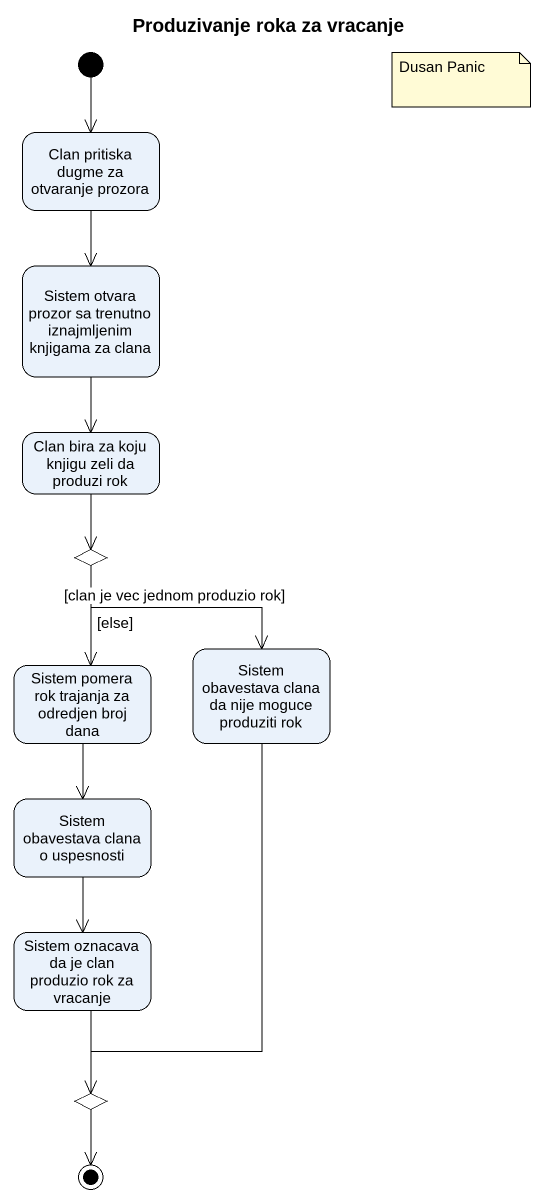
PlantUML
@startuml
title Produzivanje roka za vracanje
hide empty description
state "Clan pritiska dugme za otvaranje prozora" as Clan_pritiska_dugme_za
state "Sistem otvara prozor sa trenutno iznajmljenim knjigama za clana" as Sistem_otvara_prozor_sa
state "Clan bira za koju knjigu zeli da produzi rok" as Clan_bira_za_koju_knjigu
state choice1 <<choice>>
state "Sistem pomera rok trajanja za odredjen broj dana" as Sistem_pomera_rok_trajanja
state "Sistem obavestava clana da nije moguce produziti rok" as Sistem_obavestava_clana_da
state "Sistem obavestava clana o uspesnosti" as Sistem_obavestava_clana_o
state "Sistem oznacava da je clan produzio rok za vracanje" as Sistem_oznacava_da_je_clan
state choice2 <<choice>>
[*] --> Clan_pritiska_dugme_za
Clan_pritiska_dugme_za --> Sistem_otvara_prozor_sa
Sistem_otvara_prozor_sa --> Clan_bira_za_koju_knjigu
Clan_bira_za_koju_knjigu --> choice1
choice1 --> Sistem_pomera_rok_trajanja : [else]
choice1 --> Sistem_obavestava_clana_da : [clan je vec jednom produzio rok]
Sistem_pomera_rok_trajanja --> Sistem_obavestava_clana_o
Sistem_obavestava_clana_da --> choice2
Sistem_obavestava_clana_o --> Sistem_oznacava_da_je_clan
Sistem_oznacava_da_je_clan --> choice2
choice2 --> [*]
note as N1
  Dusan Panic
end note
@enduml
